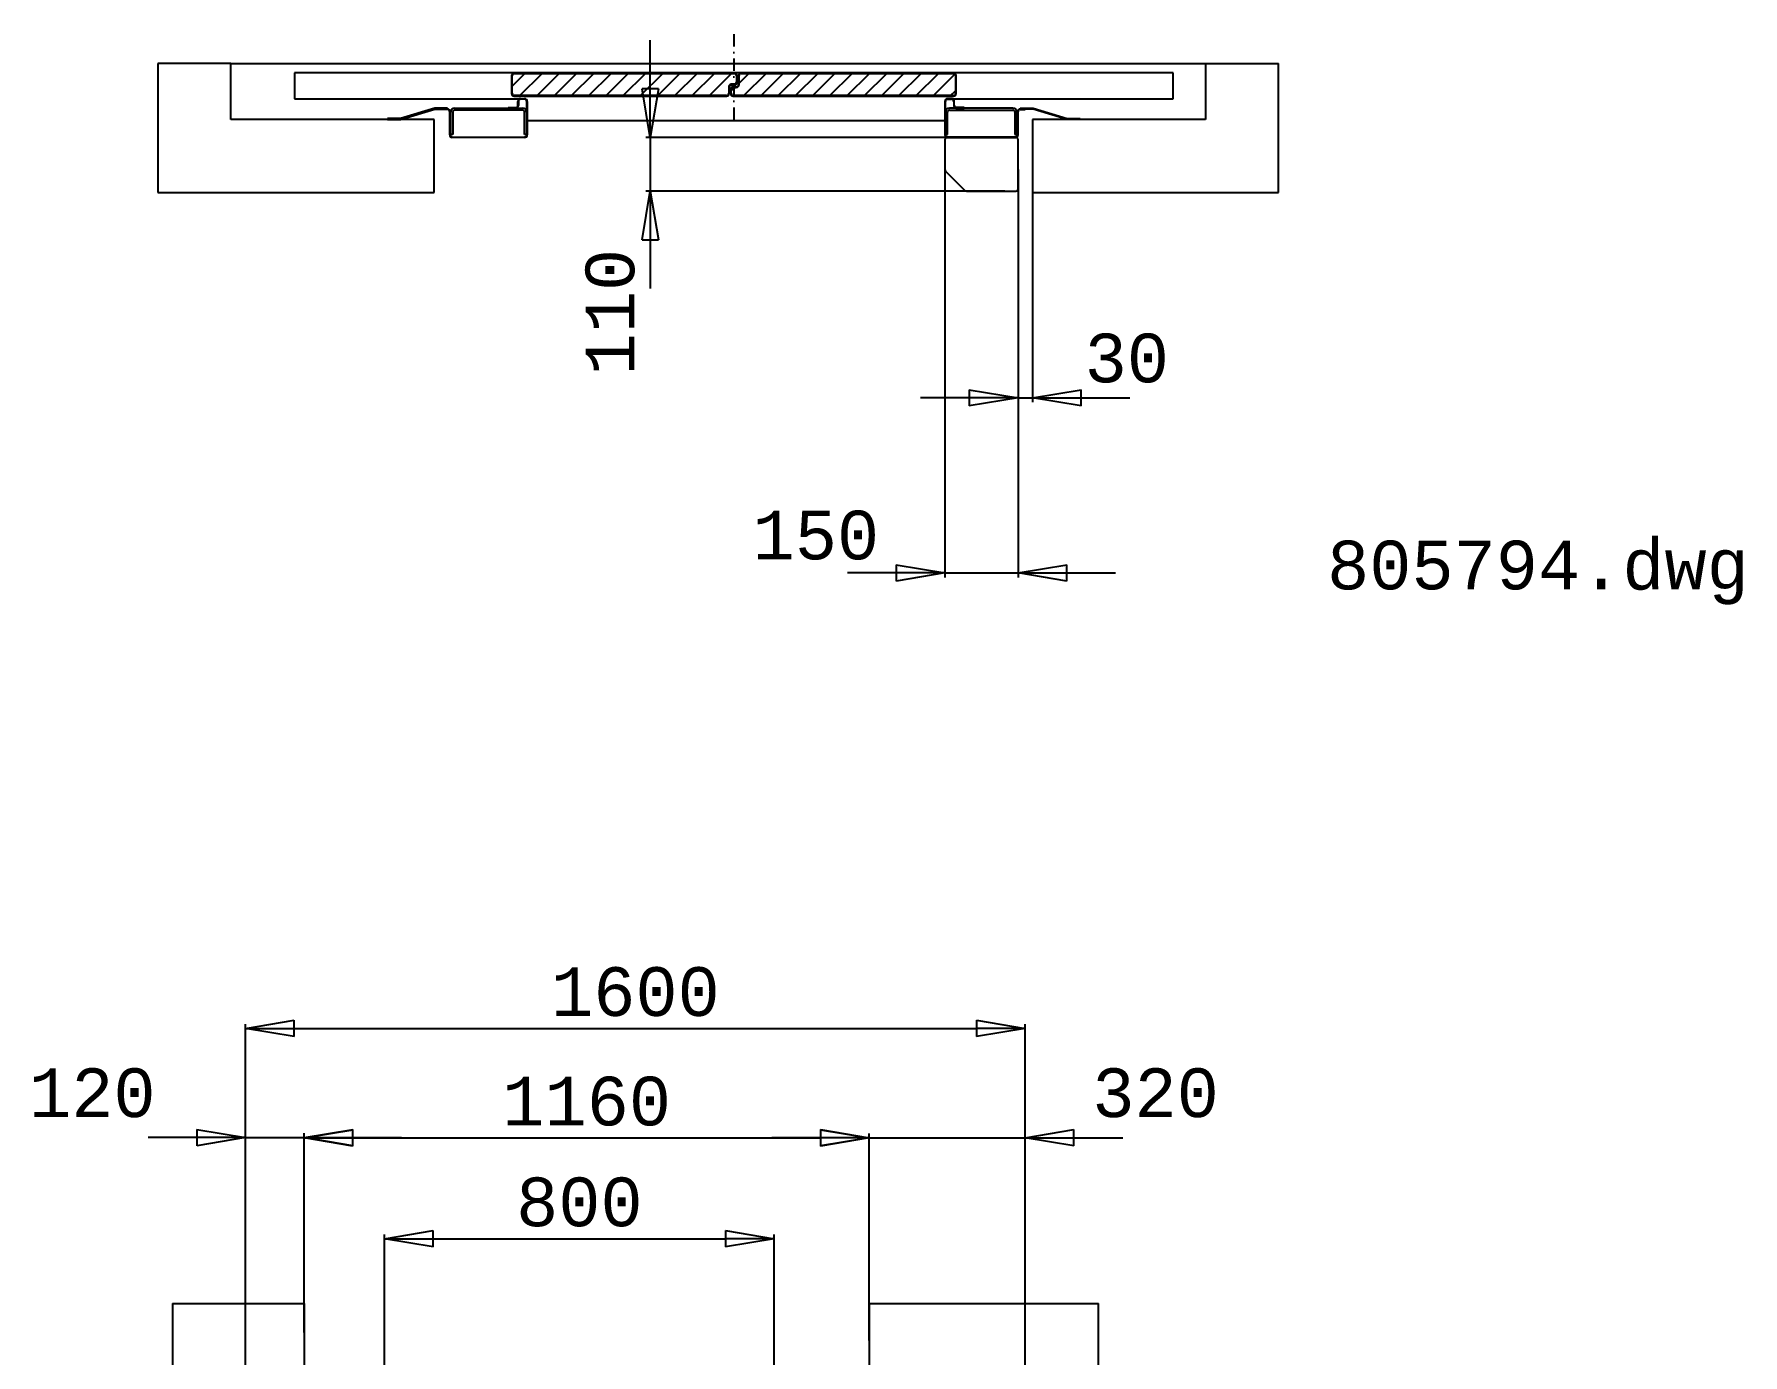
# Model space of a CAD drawing. Extents: x 29716 to 54257, y -8238 to 9896.
# Drawn here: x 50684 to 54190, y -2948 to -238 of the extents above; entities that cross this region are included whole.
import ezdxf

# ---------------------------------------------------------------- set-up
doc = ezdxf.new("R2010")
doc.units = 0
doc.header["$LTSCALE"] = 50
doc.header["$MEASUREMENT"] = 0
doc.linetypes.add('DASHDOT', pattern=[1, 0.5, -0.25, 0, -0.25])
doc.layers.get('0').update_dxf_attribs({"linetype": 'CONTINUOUS'})
doc.layers.get('Defpoints').update_dxf_attribs({"linetype": 'CONTINUOUS'})
for name, color, linetype in [('CONT_35', 250, 'CONTINUOUS'), ('CONT_70', 5, 'CONTINUOUS'), ('DASHD_35', 40, 'DASHDOT'), ('DIM', 7, 'CONTINUOUS'), ('HATCH_35', 6, 'CONTINUOUS'), ('TEXT_50', 7, 'CONTINUOUS')]:
    doc.layers.add(name, color=color, linetype=linetype)
doc.styles.get("Standard").update_dxf_attribs({"font": 'monotxt'})
doc.dimstyles.get("Standard").update_dxf_attribs({"dimscale": 50, "dimtxt": 2, "dimasz": 2, "dimexe": 0.18, "dimexo": 0, "dimgap": 0.5, "dimtad": 1, "dimdec": 0, "dimrnd": 1, "dimzin": 0, "dimdsep": 46, "dimtxsty": 'Standard', "dimblk": 'CLOSED', "dimcen": 0.09, "dimadec": 0, "dimazin": 0, "dimtfac": 1, "dimtdec": 0, "dimtmove": 2, "dimatfit": 0, "dimldrblk": 'CLOSED', "dimfxl": 1, "dimtolj": 1, "dimtzin": 0, "dimarcsym": 0})
pattern_1 = [(45, (44684.554, -75454.4), (-17.6776695, 17.6776695), [])]

# ---------------------------------------------------------------- blocks, each defined once
blk = doc.blocks.new('_Closed')
at = {"color": 0, "linetype": 'Continuous', "lineweight": -2}
for p, q in [((-1, 0.167), (0, 0)), ((-1, 0.167), (-1, -0.167)), ((0, 0), (-1, -0.167)), ((0, 0), (-1, 0))]:
    blk.add_line(p, q, dxfattribs=at)
blk = doc.blocks.new('*D150')
at = {"layer": 'Defpoints', "color": 0, "transparency": 16777216}
for p in [(52634.3, -450.2), (51947.9, -560.2), (52675.5, -560.2)]:
    blk.add_point(p, dxfattribs=at)
at = {"layer": 'DIM', "color": 0, "lineweight": -2, "transparency": 16777216}
for p, q in [((51947.9, -350.2), (51947.9, -250.2)), ((52634.3, -450.2), (51938.9, -450.2)), ((51947.9, -450.2), (51947.9, -560.2)), ((52675.5, -560.2), (51938.9, -560.2)), ((51947.9, -660.2), (51947.9, -760.2))]:
    blk.add_line(p, q, dxfattribs=at)
at = {"layer": 'DIM', "color": 0, "lineweight": -2, "transparency": 16777216, "xscale": 100, "yscale": 100, "zscale": 100}
for p, rotation in [((51947.9, -450.2), 270), ((51947.9, -560.2), 90)]:
    blk.add_blockref('_Closed', p, dxfattribs=dict(at, rotation=rotation))
at = {"layer": 'DIM', "color": 0, "transparency": 16777216, "insert": (51865.8, -808.5), "char_height": 100, "attachment_point": 5, "rotation": 90}
blk.add_mtext('\\A1;110', dxfattribs=at)
blk = doc.blocks.new('*D156')
at = {"layer": 'Defpoints', "color": 0, "transparency": 16777216}
for p in [(52702.5, -516.2), (52732.3, -520.6), (52732.3, -984.4)]:
    blk.add_point(p, dxfattribs=at)
at = {"layer": 'DIM', "color": 0, "lineweight": -2, "transparency": 16777216}
for p, q in [((52702.5, -516.2), (52702.5, -993.4)), ((52732.3, -520.6), (52732.3, -993.4)), ((52602.5, -984.4), (52502.5, -984.4)), ((52702.5, -984.4), (52732.3, -984.4)), ((52832.3, -984.4), (52932.3, -984.4))]:
    blk.add_line(p, q, dxfattribs=at)
at = {"layer": 'DIM', "color": 0, "lineweight": -2, "transparency": 16777216, "xscale": 100, "yscale": 100, "zscale": 100}
blk.add_blockref('_Closed', (52702.5, -984.4), dxfattribs=at)
at = {"layer": 'DIM', "color": 0, "lineweight": -2, "transparency": 16777216, "xscale": 100, "yscale": 100, "zscale": 100, "rotation": 180}
blk.add_blockref('_Closed', (52732.3, -984.4), dxfattribs=at)
at = {"layer": 'DIM', "color": 0, "transparency": 16777216, "insert": (52925.8, -903.4), "char_height": 100, "attachment_point": 5}
blk.add_mtext('\\A1;30', dxfattribs=at)
blk = doc.blocks.new('*D157')
at = {"layer": 'Defpoints', "color": 0, "transparency": 16777216}
for p in [(52552.5, -493.4), (52702.5, -516.6), (52702.5, -1343.9)]:
    blk.add_point(p, dxfattribs=at)
at = {"layer": 'DIM', "color": 0, "lineweight": -2, "transparency": 16777216}
for p, q in [((52552.5, -493.4), (52552.5, -1352.9)), ((52702.5, -516.6), (52702.5, -1352.9)), ((52452.5, -1343.9), (52352.5, -1343.9)), ((52552.5, -1343.9), (52702.5, -1343.9)), ((52802.5, -1343.9), (52902.5, -1343.9))]:
    blk.add_line(p, q, dxfattribs=at)
at = {"layer": 'DIM', "color": 0, "lineweight": -2, "transparency": 16777216, "xscale": 100, "yscale": 100, "zscale": 100}
blk.add_blockref('_Closed', (52552.5, -1343.9), dxfattribs=at)
at = {"layer": 'DIM', "color": 0, "lineweight": -2, "transparency": 16777216, "xscale": 100, "yscale": 100, "zscale": 100, "rotation": 180}
blk.add_blockref('_Closed', (52702.5, -1343.9), dxfattribs=at)
at = {"layer": 'DIM', "color": 0, "transparency": 16777216, "insert": (52287.8, -1266.7), "char_height": 100, "attachment_point": 5}
blk.add_mtext('\\A1;150', dxfattribs=at)
blk = doc.blocks.new('*D226')
at = {"layer": 'Defpoints', "color": 0, "transparency": 16777216}
for p in [(52202.4, -2710.2), (51402.4, -2998.1), (52202.4, -3000.5)]:
    blk.add_point(p, dxfattribs=at)
at = {"layer": 'DIM', "color": 0, "lineweight": -2, "transparency": 16777216}
for p, q in [((51402.4, -2998.1), (51402.4, -2701.2)), ((51502.4, -2710.2), (52102.4, -2710.2)), ((52202.4, -3000.5), (52202.4, -2701.2))]:
    blk.add_line(p, q, dxfattribs=at)
at = {"layer": 'DIM', "color": 0, "lineweight": -2, "transparency": 16777216, "xscale": 100, "yscale": 100, "zscale": 100, "rotation": 180}
blk.add_blockref('_Closed', (51402.4, -2710.2), dxfattribs=at)
at = {"layer": 'DIM', "color": 0, "lineweight": -2, "transparency": 16777216, "xscale": 100, "yscale": 100, "zscale": 100}
blk.add_blockref('_Closed', (52202.4, -2710.2), dxfattribs=at)
at = {"layer": 'DIM', "color": 0, "transparency": 16777216, "insert": (51802.4, -2635.2), "char_height": 100, "attachment_point": 5}
blk.add_mtext('\\A1;800', dxfattribs=at)
blk = doc.blocks.new('*D230')
at = {"layer": 'Defpoints', "color": 0, "transparency": 16777216}
for p in [(52717.4, -2278.6), (51117.4, -3287.8), (52717.4, -3371.6)]:
    blk.add_point(p, dxfattribs=at)
at = {"layer": 'DIM', "color": 0, "lineweight": -2, "transparency": 16777216}
for p, q in [((51117.4, -3287.8), (51117.4, -2269.6)), ((51217.4, -2278.6), (52617.4, -2278.6)), ((52717.4, -3371.6), (52717.4, -2269.6))]:
    blk.add_line(p, q, dxfattribs=at)
at = {"layer": 'DIM', "color": 0, "lineweight": -2, "transparency": 16777216, "xscale": 100, "yscale": 100, "zscale": 100, "rotation": 180}
blk.add_blockref('_Closed', (51117.4, -2278.6), dxfattribs=at)
at = {"layer": 'DIM', "color": 0, "lineweight": -2, "transparency": 16777216, "xscale": 100, "yscale": 100, "zscale": 100}
blk.add_blockref('_Closed', (52717.4, -2278.6), dxfattribs=at)
at = {"layer": 'DIM', "color": 0, "transparency": 16777216, "insert": (51917.4, -2203.6), "char_height": 100, "attachment_point": 5}
blk.add_mtext('\\A1;1600', dxfattribs=at)
blk = doc.blocks.new('*D231')
at = {"layer": 'Defpoints', "color": 0, "transparency": 16777216}
for p in [(52397.4, -2503.3), (51237.4, -2902.2), (52397.4, -2918.7)]:
    blk.add_point(p, dxfattribs=at)
at = {"layer": 'DIM', "color": 0, "lineweight": -2, "transparency": 16777216}
for p, q in [((51237.4, -2902.2), (51237.4, -2494.3)), ((51337.4, -2503.3), (52297.4, -2503.3)), ((52397.4, -2918.7), (52397.4, -2494.3))]:
    blk.add_line(p, q, dxfattribs=at)
at = {"layer": 'DIM', "color": 0, "lineweight": -2, "transparency": 16777216, "xscale": 100, "yscale": 100, "zscale": 100, "rotation": 180}
blk.add_blockref('_Closed', (51237.4, -2503.3), dxfattribs=at)
at = {"layer": 'DIM', "color": 0, "lineweight": -2, "transparency": 16777216, "xscale": 100, "yscale": 100, "zscale": 100}
blk.add_blockref('_Closed', (52397.4, -2503.3), dxfattribs=at)
at = {"layer": 'DIM', "color": 0, "transparency": 16777216, "insert": (51817.4, -2428.3), "char_height": 100, "attachment_point": 5}
blk.add_mtext('\\A1;1160', dxfattribs=at)
blk = doc.blocks.new('*D236')
at = {"layer": 'Defpoints', "color": 0, "transparency": 16777216}
for p in [(51237.4, -2502.5), (51237.4, -2843), (51117.4, -2993)]:
    blk.add_point(p, dxfattribs=at)
at = {"layer": 'DIM', "color": 0, "lineweight": -2, "transparency": 16777216}
for p, q in [((51017.4, -2502.5), (50917.4, -2502.5)), ((51117.4, -2993), (51117.4, -2493.5)), ((51117.4, -2502.5), (51237.4, -2502.5)), ((51237.4, -2843), (51237.4, -2493.5)), ((51337.4, -2502.5), (51437.4, -2502.5))]:
    blk.add_line(p, q, dxfattribs=at)
at = {"layer": 'DIM', "color": 0, "lineweight": -2, "transparency": 16777216, "xscale": 100, "yscale": 100, "zscale": 100}
blk.add_blockref('_Closed', (51117.4, -2502.5), dxfattribs=at)
at = {"layer": 'DIM', "color": 0, "lineweight": -2, "transparency": 16777216, "xscale": 100, "yscale": 100, "zscale": 100, "rotation": 180}
blk.add_blockref('_Closed', (51237.4, -2502.5), dxfattribs=at)
at = {"layer": 'DIM', "color": 0, "transparency": 16777216, "insert": (50802.9, -2411.2), "char_height": 100, "attachment_point": 5}
blk.add_mtext('\\A1;120', dxfattribs=at)
blk = doc.blocks.new('*D238')
at = {"layer": 'Defpoints', "color": 0, "transparency": 16777216}
for p in [(52717.4, -2502.9), (52397.4, -2906.9), (52717.4, -3154.1)]:
    blk.add_point(p, dxfattribs=at)
at = {"layer": 'DIM', "color": 0, "lineweight": -2, "transparency": 16777216}
for p, q in [((52297.4, -2502.9), (52197.4, -2502.9)), ((52397.4, -2906.9), (52397.4, -2493.9)), ((52397.4, -2502.9), (52717.4, -2502.9)), ((52717.4, -3154.1), (52717.4, -2493.9)), ((52817.4, -2502.9), (52917.4, -2502.9))]:
    blk.add_line(p, q, dxfattribs=at)
at = {"layer": 'DIM', "color": 0, "lineweight": -2, "transparency": 16777216, "xscale": 100, "yscale": 100, "zscale": 100}
blk.add_blockref('_Closed', (52397.4, -2502.9), dxfattribs=at)
at = {"layer": 'DIM', "color": 0, "lineweight": -2, "transparency": 16777216, "xscale": 100, "yscale": 100, "zscale": 100, "rotation": 180}
blk.add_blockref('_Closed', (52717.4, -2502.9), dxfattribs=at)
at = {"layer": 'DIM', "color": 0, "transparency": 16777216, "insert": (52984.9, -2411.2), "char_height": 100, "attachment_point": 5}
blk.add_mtext('\\A1;320', dxfattribs=at)

msp = doc.modelspace()

# ---------------------------------------------------------------- hatches: boundary and pattern name
at = {"layer": 'HATCH_35'}
h = msp.add_hatch(dxfattribs=at)
h.set_pattern_fill('ANSI31', color=256, scale=200, style=0)
h.set_pattern_definition(pattern_1)
edge = h.paths.add_edge_path()
edge.add_line((52104.5, -364.3), (51668.7, -364.3))
edge.add_arc((51668.7, -360.1), 4.24, 180, 270, ccw=False)
edge.add_line((51664.5, -360.1), (51664.5, -323))
edge.add_arc((51668.7, -323), 4.24, 90, 180, ccw=False)
edge.add_line((51668.7, -318.7), (52120.4, -318.7))
edge.add_arc((52120.4, -323), 4.24, 0, 90, ccw=False)
edge.add_line((52124.7, -323), (52124.7, -336.8))
edge.add_arc((52120.4, -336.8), 4.24, -90, 0, ccw=False)
edge.add_line((52120.4, -341), (52114.1, -341))
edge.add_arc((52114.1, -346.3), 5.3, 90, 180)
edge.add_line((52108.8, -346.3), (52108.8, -360.1))
edge.add_arc((52104.5, -360.1), 4.24, -90, 0, ccw=False)
h = msp.add_hatch(dxfattribs=at)
h.set_pattern_fill('ANSI31', color=256, scale=200, style=0)
h.set_pattern_definition(pattern_1)
edge = h.paths.add_edge_path()
edge.add_line((52570, -364.3), (52118.3, -364.3))
edge.add_arc((52118.3, -360.1), 4.24, 180, 270, ccw=False)
edge.add_line((52114.1, -360.1), (52114.1, -351.6))
edge.add_arc((52118.3, -351.6), 4.24, 90, 180, ccw=False)
edge.add_line((52118.3, -347.4), (52124.3, -347.4))
edge.add_arc((52124.3, -341.6), 5.73, 270, 360)
edge.add_line((52130, -341.6), (52130, -323))
edge.add_arc((52134.2, -323), 4.24, 90, 180, ccw=False)
edge.add_line((52134.2, -318.7), (52570, -318.7))
edge.add_arc((52570, -323), 4.24, 0, 90, ccw=False)
edge.add_line((52574.2, -323), (52574.2, -360.1))
edge.add_arc((52570, -360.1), 4.24, -90, 0, ccw=False)

# ---------------------------------------------------------------- linework, layer by layer
at = {"layer": 'CONT_35'}
for p, q in [((51087.3, -298.6), (53087.3, -298.6)), ((53020.6, -317.7), (51218.1, -317.7)), ((51218.1, -317.7), (51218.1, -370.7)), ((51663.4, -323), (51663.4, -360.1)), ((51664.5, -360.1), (51664.5, -323)), ((52120.4, -317.7), (51668.7, -317.7)), ((51668.7, -318.7), (52120.4, -318.7)), ((52108.8, -346.3), (52108.8, -360.1)), ((52109.8, -360.1), (52109.8, -346.3)), ((52120.4, -341), (52114.1, -341)), ((52114.1, -342.1), (52120.4, -342.1)), ((52124.3, -346.3), (52118.3, -346.3)), ((52118.3, -347.4), (52124.3, -347.4)), ((52124.7, -323), (52124.7, -336.8)), ((52125.7, -336.8), (52125.7, -323)), ((52128.9, -323), (52128.9, -341.6)), ((52130, -341.6), (52130, -323)), ((52570, -317.7), (52134.2, -317.7)), ((52134.2, -318.7), (52570, -318.7)), ((52574.2, -323), (52574.2, -360.1)), ((52575.3, -360.1), (52575.3, -323)), ((53020.6, -370.7), (53020.6, -317.7)), ((51218.1, -370.7), (51690, -370.7)), ((52104.5, -364.3), (51668.7, -364.3)), ((51668.7, -365.4), (52104.5, -365.4)), ((51676.2, -384.5), (51676.2, -376)), ((51677.2, -376), (51677.2, -384.5)), ((51681.5, -370.7), (51690, -370.7)), ((51690, -371.8), (51681.5, -371.8)), ((51694.2, -444.9), (51694.2, -376)), ((51695.3, -376), (51695.3, -444.9)), ((52113, -351.6), (52113, -360.1)), ((52114.1, -360.1), (52114.1, -351.6)), ((52570, -364.3), (52118.3, -364.3)), ((52118.3, -365.4), (52570, -365.4)), ((52552.5, -376), (52552.5, -444.9)), ((52553.5, -444.9), (52553.5, -376)), ((52557.8, -370.7), (53020.6, -370.7)), ((52566.3, -370.7), (52557.8, -370.7)), ((52557.8, -371.8), (52566.3, -371.8)), ((52570.5, -376), (52570.5, -384.5)), ((52571.6, -384.5), (52571.6, -376)), ((51435.3, -411.5), (51408.8, -411.5)), ((51408.8, -413.1), (51408.8, -411.5)), ((51408.8, -413.1), (51435.3, -413.1)), ((51505.5, -390.3), (51435.3, -411.5)), ((51435.3, -413.1), (51505.5, -391.9)), ((51532, -390.3), (51505.5, -390.3)), ((51505.5, -391.9), (51532, -391.9)), ((51521.4, -391.9), (51532, -391.9)), ((51521.4, -393), (51521.4, -391.9)), ((51532, -393), (51521.4, -393)), ((51532, -391.9), (51532, -390.3)), ((51536.2, -444.9), (51536.2, -397.2)), ((51537.3, -397.2), (51537.3, -444.9)), ((51538.3, -443.8), (51538.3, -398.3)), ((51542.6, -398.3), (51542.6, -443.8)), ((51546.8, -389.8), (51685.7, -389.8)), ((51685.7, -394), (51546.8, -394)), ((51656, -389.8), (51656, -388.7)), ((51656, -388.7), (51671.9, -388.7)), ((51671.9, -389.8), (51656, -389.8)), ((51690, -443.8), (51690, -398.3)), ((51694.2, -398.3), (51694.2, -443.8)), ((52552.5, -415.8), (51695.3, -415.8)), ((52553.5, -398.3), (52553.5, -443.8)), ((52557.8, -443.8), (52557.8, -398.3)), ((52691.9, -389.8), (52562, -389.8)), ((52562, -394), (52691.9, -394)), ((52591.7, -388.7), (52575.8, -388.7)), ((52575.8, -389.8), (52591.7, -389.8)), ((52591.7, -389.8), (52591.7, -388.7)), ((52696.2, -398.3), (52696.2, -443.8)), ((52700.4, -443.8), (52700.4, -398.3)), ((52701.5, -397.2), (52701.5, -444.9)), ((52702.5, -444.9), (52702.5, -397.2)), ((52706.8, -390.3), (52733.3, -390.3)), ((52706.8, -391.9), (52706.8, -390.3)), ((52733.3, -391.9), (52706.8, -391.9)), ((52717.4, -391.9), (52706.8, -391.9)), ((52706.8, -393), (52717.4, -393)), ((52717.4, -393), (52717.4, -391.9)), ((52733.3, -390.3), (52803.4, -411.5)), ((52803.4, -413.1), (52733.3, -391.9)), ((52803.4, -411.5), (52829.9, -411.5)), ((52829.9, -413.1), (52803.4, -413.1)), ((52829.9, -413.1), (52829.9, -411.5)), ((51542.6, -443.8), (51538.3, -443.8)), ((51541.5, -449.2), (51690, -449.2)), ((51690, -450.2), (51541.5, -450.2)), ((51694.2, -443.8), (51690, -443.8)), ((52552.5, -454.5), (52552.5, -516.1)), ((52553.5, -443.8), (52557.8, -443.8)), ((52556.7, -450.2), (52698.3, -450.2)), ((52697.2, -449.2), (52557.8, -449.2)), ((52557.8, -450.2), (52698.3, -450.2)), ((52696.2, -443.8), (52700.4, -443.8)), ((52702.5, -556), (52702.5, -454.5)), ((52553.7, -519.1), (52593.7, -559)), ((52596.7, -560.2), (52698.3, -560.2))]:
    msp.add_line(p, q, dxfattribs=at)
for centre, radius, start, end in [((51668.7, -323), 5.3, 90, 180), ((51668.7, -323), 4.24, 90, 180), ((52114.1, -346.3), 5.3, 90, 180), ((52114.1, -346.3), 4.24, 90, 180), ((52118.3, -351.6), 5.3, 90, 180), ((52118.3, -351.6), 4.24, 90, 180), ((52120.4, -323), 5.3, 0, 90), ((52120.4, -323), 4.24, 0, 90), ((52120.4, -336.8), 5.3, 270, 0), ((52120.4, -336.8), 4.24, 270, 0), ((52124.3, -341.6), 4.67, 270, 0), ((52124.3, -341.6), 5.73, 270, 0), ((52134.2, -323), 5.3, 90, 180), ((52134.2, -323), 4.24, 90, 180), ((52570, -323), 5.3, 0, 90), ((52570, -323), 4.24, 0, 90), ((51668.7, -360.1), 5.3, 180, 270), ((51668.7, -360.1), 4.24, 180, 270), ((51671.9, -384.5), 4.24, 270, 0), ((51671.9, -384.5), 5.3, 270, 0), ((51681.5, -376), 5.3, 90, 180), ((51681.5, -376), 4.24, 90, 180), ((51690, -376), 5.3, 0, 90), ((51690, -376), 4.24, 0, 90), ((52104.5, -360.1), 5.3, 270, 0), ((52104.5, -360.1), 4.24, 270, 0), ((52118.3, -360.1), 5.3, 180, 270), ((52118.3, -360.1), 4.24, 180, 270), ((52557.8, -376), 5.3, 90, 180), ((52557.8, -376), 4.24, 90, 180), ((52566.3, -376), 5.3, 0, 90), ((52566.3, -376), 4.24, 0, 90), ((52570, -360.1), 5.3, 270, 0), ((52570, -360.1), 4.24, 270, 0), ((52575.8, -384.5), 5.3, 180, 270), ((52575.8, -384.5), 4.24, 180, 270), ((51532, -397.2), 5.3, 0, 90), ((51532, -397.2), 4.24, 0, 90), ((51546.8, -398.3), 8.48, 90, 180), ((51546.8, -398.3), 4.24, 90, 180), ((51685.7, -398.3), 8.48, 0, 90), ((51685.7, -398.3), 4.24, 0, 90), ((52562, -398.3), 8.48, 90, 180), ((52562, -398.3), 4.24, 90, 180), ((52691.9, -398.3), 8.48, 0, 90), ((52691.9, -398.3), 4.24, 0, 90), ((52706.8, -397.2), 5.3, 90, 180), ((52706.8, -397.2), 4.24, 90, 180), ((51541.5, -444.9), 5.3, 180, 270), ((51541.5, -444.9), 4.24, 180, 270), ((51690, -444.9), 5.3, 270, 0), ((51690, -444.9), 4.24, 270, 0), ((52557.8, -444.9), 5.3, 180, 270), ((52556.7, -454.5), 4.24, 90, 180), ((52557.8, -444.9), 4.24, 180, 270), ((52697.2, -444.9), 5.3, 270, 0), ((52697.2, -444.9), 4.24, 270, 0), ((52698.3, -454.5), 4.24, 0, 90), ((52556.7, -516.1), 4.24, 180, 225), ((52698.3, -556), 4.24, 270, 0)]:
    msp.add_arc(centre, radius, start, end, dxfattribs=at)
at = {"layer": 'CONT_70'}
for p, q in [((51087.3, -298.6), (50937.3, -298.6)), ((50937.3, -298.6), (50937.3, -563.2)), ((51087.3, -413.1), (51087.3, -298.6)), ((53087.3, -298.6), (53237.3, -298.6)), ((53087.3, -298.6), (53087.3, -413.1)), ((53237.3, -563.2), (53237.3, -298.6)), ((51504.4, -413.1), (51087.3, -413.1)), ((51504.4, -563.2), (51504.4, -413.1)), ((53087.3, -413.1), (52732.3, -413.1)), ((52732.3, -413.1), (52732.3, -563.2)), ((50937.3, -563.2), (51504.4, -563.2)), ((52732.3, -563.2), (53237.3, -563.2)), ((53236.9, -563.2), (53237.3, -562.5))]:
    msp.add_line(p, q, dxfattribs=at)
at = {"layer": 'CONT_70', "ltscale": 3}
for p, q in [((50967.4, -2843), (50967.4, -4348)), ((50967.4, -2843), (51237.4, -2843)), ((51237.4, -2843), (51237.4, -2993)), ((52397.4, -2843), (52867.4, -2843)), ((52397.4, -2843), (52397.4, -2998)), ((52867.4, -4348), (52867.4, -2843))]:
    msp.add_line(p, q, dxfattribs=at)
at = {"layer": 'DASHD_35'}
msp.add_line((52119.4, -238.2), (52119.4, -415.8), dxfattribs=at)

# ---------------------------------------------------------------- texts
at = {"layer": 'TEXT_50', "insert": (53336.8, -1277.5), "char_height": 100, "width": 2143.84, "attachment_point": 1}
msp.add_mtext('805794.dwg', dxfattribs=at)

# ---------------------------------------------------------------- dimensions: what is measured, and where the dimension line sits
at = {"layer": 'DIM'}
dim = msp.add_linear_dim(base=(51947.9, -560.2), p1=(52634.3, -450.2), p2=(52675.5, -560.2), angle=90, dimstyle='Standard', dxfattribs=at)
dim.commit()
dim.dimension.update_dxf_attribs({"geometry": '*D150', "text_midpoint": (51865.8, -808.5), "dimtype": 160})
for base, p1, p2, picture, middle in [((52702.5, -1343.9), (52552.5, -493.4), (52702.5, -516.6), '*D157', (52287.8, -1266.7)), ((52732.3, -984.4), (52702.5, -516.2), (52732.3, -520.6), '*D156', (52925.8, -903.4)), ((51237.4, -2502.5), (51117.4, -2993), (51237.4, -2843), '*D236', (50802.9, -2411.2)), ((52717.4, -2502.9), (52397.4, -2906.9), (52717.4, -3154.1), '*D238', (52984.9, -2411.2))]:
    dim = msp.add_linear_dim(base=base, p1=p1, p2=p2, dimstyle='Standard', dxfattribs=at)
    dim.commit()
    dim.dimension.update_dxf_attribs({"geometry": picture, "text_midpoint": middle, "dimtype": 160})
for base, p1, p2, picture, middle in [((52717.4, -2278.6), (51117.4, -3287.8), (52717.4, -3371.6), '*D230', (51917.4, -2203.6)), ((52397.4, -2503.3), (51237.4, -2902.2), (52397.4, -2918.7), '*D231', (51817.4, -2428.3)), ((52202.4, -2710.2), (51402.4, -2998.1), (52202.4, -3000.5), '*D226', (51802.4, -2635.2))]:
    dim = msp.add_linear_dim(base=base, p1=p1, p2=p2, dimstyle='Standard', dxfattribs=at)
    dim.commit()
    dim.dimension.update_dxf_attribs({"geometry": picture, "text_midpoint": middle})

doc.saveas('drawing.dxf')
